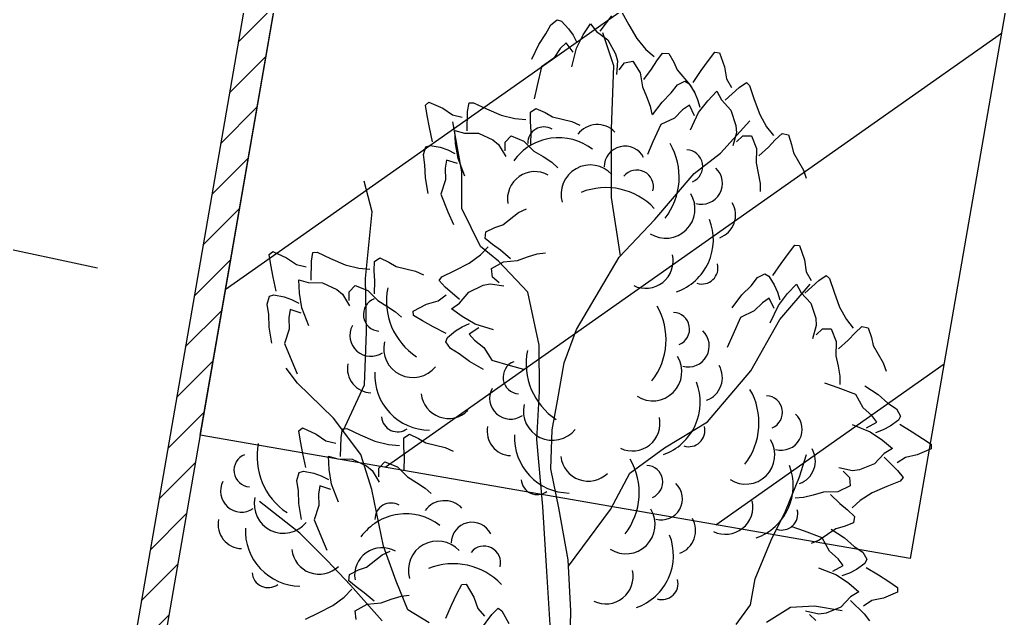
# Model space of a CAD drawing. Extents: x 524954 to 526204, y 9523489 to 9524010.
# Drawn here: x 525805.68 to 525813.97, y 9523736.1 to 9523741.15 of the extents above; entities that cross this region are included whole.
import ezdxf

# ---------------------------------------------------------------- set-up
doc = ezdxf.new("R2010")
doc.units = 0
doc.linetypes.add('ACAD_ISO12W100', pattern=[21, 12, -3, 0, -3, 0, -3])
for name, color, linetype in [('Arbre', 34, 'ACAD_ISO12W100'), ('Bati', 6, 'Continuous'), ('Bati_H', 1, 'Continuous'), ('Cloture', 7, 'Continuous'), ('CN_01_00', 3, 'Continuous'), ('Murs', 1, 'Continuous')]:
    doc.layers.add(name, color=color, linetype=linetype)

# ---------------------------------------------------------------- blocks, each defined once
blk = doc.blocks.new('v088')
at = {"linetype": 'Continuous'}
for p, q in [((-0.2428, 12.0693), (-0.1881, 12.111)), ((-0.1881, 12.111), (-0.1505, 12.0986)), ((0.1746, 12.0155), (0.2717, 12.1435)), ((0.3557, 12.1751), (0.415, 12.0689)), ((-0.2828, 11.9912), (-0.2428, 12.0693)), ((-0.1505, 12.0986), (-0.0915, 12.0354)), ((-0.0915, 12.0354), (-0.0536, 11.98)), ((0.0317, 11.9844), (0.0922, 12.0781)), ((0.0922, 12.0781), (0.1437, 12.0135)), ((0.415, 12.0689), (0.4841, 11.9528)), ((-0.344, 11.9013), (-0.2828, 11.9912)), ((-0.0536, 11.98), (-0.0225, 11.9193)), ((-0.0252, 11.8718), (0.0317, 11.9844)), ((0.1437, 12.0135), (0.2395, 11.9416)), ((0.2897, 11.7219), (0.1969, 11.9998)), ((0.2395, 11.9416), (0.3048, 11.8248)), ((0.4841, 11.9528), (0.5601, 11.8616)), ((-0.4033, 11.7804), (-0.344, 11.9013)), ((-0.1618, 11.8694), (-0.2169, 11.7884)), ((-0.1123, 11.9179), (-0.1618, 11.8694)), ((-0.0542, 11.8389), (-0.1123, 11.9179)), ((-0.066, 11.7153), (-0.0252, 11.8718)), ((0.5601, 11.8616), (0.6304, 11.8005)), ((-0.2169, 11.7884), (-0.3202, 11.714)), ((0.3048, 11.8248), (0.32, 11.7651)), ((0.6527, 11.7656), (0.6994, 11.8293)), ((0.6994, 11.8293), (0.7544, 11.828)), ((0.7544, 11.828), (0.796, 11.7537)), ((1.027, 11.683), (1.0886, 11.7676)), ((1.0886, 11.7676), (1.1424, 11.8368)), ((1.1424, 11.8368), (1.1809, 11.833)), ((1.1809, 11.833), (1.2232, 11.7138)), ((-0.3202, 11.714), (-0.3572, 11.5582)), ((0.2697, 11.1929), (0.2897, 11.7219)), ((0.32, 11.7651), (0.3106, 11.6498)), ((0.3344, 11.6895), (0.378, 11.7487)), ((0.378, 11.7487), (0.4498, 11.7623)), ((0.4498, 11.7623), (0.5114, 11.6644)), ((0.5418, 11.6075), (0.6075, 11.6944)), ((0.6075, 11.6944), (0.6527, 11.7656)), ((0.796, 11.7537), (0.824, 11.6885)), ((0.824, 11.6885), (0.9344, 11.5607)), ((1.2232, 11.7138), (1.2386, 11.6137)), ((0.5114, 11.6644), (0.5299, 11.5465)), ((0.9578, 11.583), (1.027, 11.683)), ((1.2386, 11.6137), (1.2809, 11.5407)), ((-0.3572, 11.5582), (-0.3824, 11.4437)), ((0.5299, 11.5465), (0.5653, 11.4632)), ((0.7732, 11.4945), (0.827, 11.5637)), ((0.827, 11.5637), (0.8886, 11.5945)), ((0.8886, 11.5945), (0.9232, 11.5753)), ((0.9232, 11.5753), (0.9693, 11.5022)), ((0.9344, 11.5607), (0.97, 11.497)), ((1.2271, 11.433), (1.3463, 11.5407)), ((1.3463, 11.5407), (1.4079, 11.583)), ((1.4079, 11.583), (1.4348, 11.556)), ((1.4348, 11.556), (1.4733, 11.4406)), ((0.5653, 11.4632), (0.5962, 11.3829)), ((0.6962, 11.4176), (0.7732, 11.4945)), ((0.9693, 11.5022), (0.9963, 11.4406)), ((0.9963, 11.4406), (1.0155, 11.3753)), ((1.0809, 11.4291), (1.1578, 11.5099)), ((1.1578, 11.5099), (1.1963, 11.4368)), ((1.1963, 11.4368), (1.2771, 11.3483)), ((1.4733, 11.4406), (1.5194, 11.3137)), ((-1.2987, 11.3921), (-1.2695, 11.4174)), ((-1.2853, 11.3054), (-1.2987, 11.3921)), ((-1.2695, 11.4174), (-1.1537, 11.3664)), ((-1.1537, 11.3664), (-1.0704, 11.3089)), ((-0.9434, 11.3371), (-0.9319, 11.4109)), ((-0.9319, 11.4109), (-0.8938, 11.412)), ((-0.8938, 11.412), (-0.7835, 11.3608)), ((-0.7835, 11.3608), (-0.6595, 11.3072)), ((-0.4126, 11.3334), (-0.3673, 11.3647)), ((-0.3673, 11.3647), (-0.2901, 11.3288)), ((0.5962, 11.3829), (0.6091, 11.3149)), ((0.6155, 11.3099), (0.6962, 11.4176)), ((0.927, 11.3906), (0.8693, 11.3522)), ((0.9693, 11.3022), (0.927, 11.3906)), ((1.004, 11.3291), (1.0809, 11.4291)), ((-1.266, 11.2026), (-1.2853, 11.3054)), ((-1.0704, 11.3089), (-0.9882, 11.2895)), ((-0.9469, 11.1764), (-0.9434, 11.3371)), ((-0.6595, 11.3072), (-0.5444, 11.2779)), ((-0.5444, 11.2779), (-0.4516, 11.2697)), ((-0.4131, 11.2545), (-0.4126, 11.3334)), ((-0.2901, 11.3288), (-0.2291, 11.2925)), ((-0.2291, 11.2925), (-0.0648, 11.2537)), ((0.8001, 11.2829), (0.6847, 11.2291)), ((0.8693, 11.3522), (0.8001, 11.2829)), ((0.9347, 11.1829), (1.004, 11.3291)), ((1.2771, 11.3483), (1.3194, 11.2214)), ((1.5194, 11.3137), (1.5771, 11.2099)), ((-1.2408, 11.0836), (-1.266, 11.2026)), ((-0.9914, 10.8307), (-1.0686, 11.252)), ((-0.4079, 11.1703), (-0.4131, 11.2545)), ((-0.0648, 11.2537), (0.0014, 11.223)), ((0.2693, 10.6145), (0.2697, 11.1929)), ((0.6847, 11.2291), (0.6193, 11.0829)), ((1.1882, 10.9882), (1.4374, 11.2608)), ((1.3194, 11.2214), (1.3232, 11.1598)), ((1.5771, 11.2099), (1.6348, 11.1368)), ((-1.0503, 11.1789), (-0.9708, 11.1567)), ((-1.0444, 11.0675), (-1.0503, 11.1789)), ((-0.9708, 11.1567), (-0.851, 11.1547)), ((-0.851, 11.1547), (-0.7296, 11.0984)), ((-0.6257, 11.0796), (-0.5755, 11.1328)), ((-0.5755, 11.1328), (-0.4682, 11.0896)), ((-0.4102, 11.0614), (-0.4079, 11.1703)), ((1.3232, 11.1598), (1.2925, 11.0483)), ((1.3232, 11.0829), (1.3771, 11.1329)), ((1.3771, 11.1329), (1.4502, 11.1329)), ((1.4502, 11.1329), (1.4925, 11.0252)), ((1.6502, 11.0983), (1.7079, 11.1522)), ((1.7079, 11.1522), (1.7617, 11.1406)), ((1.7617, 11.1406), (1.7887, 11.0598)), ((-1.3166, 10.9752), (-1.2967, 11.0411)), ((-1.2967, 11.0411), (-1.2589, 11.0531)), ((-1.2589, 11.0531), (-1.1741, 11.0365)), ((-1.1741, 11.0365), (-1.1109, 11.0139)), ((-1.0245, 10.9429), (-1.0444, 11.0675)), ((-0.7296, 11.0984), (-0.6822, 11.0589)), ((-0.6822, 11.0589), (-0.6222, 10.96)), ((-0.6263, 11.0061), (-0.6257, 11.0796)), ((-0.4682, 11.0896), (-0.3841, 11.005)), ((0.6193, 11.0829), (0.5731, 10.9752)), ((1.4925, 11.0252), (1.4886, 10.906)), ((1.5117, 10.9637), (1.5925, 11.0368)), ((1.5925, 11.0368), (1.6502, 11.0983)), ((1.7887, 11.0598), (1.8041, 10.9906)), ((-1.3032, 10.8885), (-1.3166, 10.9752)), ((-1.1109, 11.0139), (-1.0501, 10.983)), ((-0.9657, 10.7922), (-1.0245, 10.9429)), ((-0.3841, 11.005), (-0.3065, 10.9583)), ((-0.3065, 10.9583), (-0.2344, 10.9114)), ((0.9679, 10.8157), (1.1882, 10.9882)), ((1.8041, 10.9906), (1.8887, 10.8444)), ((-1.3, 10.7798), (-1.3032, 10.8885)), ((-1.122, 10.9292), (-1.1336, 10.8608)), ((-1.1336, 10.8608), (-1.1308, 10.7629)), ((-1.0286, 10.8992), (-1.122, 10.9292)), ((-0.2344, 10.9114), (-0.1841, 10.8638)), ((1.4886, 10.906), (1.5079, 10.8175)), ((-1.2771, 10.6471), (-1.3, 10.7798)), ((-0.9911, 10.5198), (-0.9914, 10.8307)), ((0.6339, 10.4293), (0.9679, 10.8157)), ((1.5079, 10.8175), (1.5233, 10.7329)), ((1.8887, 10.8444), (1.9118, 10.7752)), ((-1.7492, 10.4915), (-1.8168, 10.7513)), ((-1.1308, 10.7629), (-1.1708, 10.642)), ((1.5233, 10.7329), (1.5233, 10.6636)), ((-1.1708, 10.642), (-1.1094, 10.4942)), ((0.3448, 10.1217), (0.2693, 10.6145)), ((-1.8059, 9.9306), (-1.7492, 10.4915)), ((-1.1094, 10.4942), (-1.0628, 10.3867)), ((-0.8352, 10.1996), (-0.9911, 10.5198)), ((-0.648, 10.3846), (-0.514, 10.4875)), ((-0.514, 10.4875), (-0.4484, 10.5194)), ((-0.7912, 10.3231), (-0.7146, 10.3603)), ((-0.7146, 10.3603), (-0.648, 10.3846)), ((0.3358, 10.1122), (0.6339, 10.4293)), ((-0.7957, 10.2682), (-0.7912, 10.3231)), ((-0.8359, 10.1311), (-0.7709, 10.1978)), ((-0.6834, 10.0784), (-0.8352, 10.1996)), ((-0.7348, 10.218), (-0.7957, 10.2682)), ((-0.6662, 10.1688), (-0.7348, 10.218)), ((1.7617, 10.1424), (1.8156, 10.2117)), ((1.8156, 10.2117), (1.8541, 10.2078)), ((1.8541, 10.2078), (1.8964, 10.0886)), ((-2.6162, 10.1323), (-2.587, 10.1577)), ((-2.6028, 10.0456), (-2.6162, 10.1323)), ((-2.587, 10.1577), (-2.4712, 10.1066)), ((-2.2608, 10.0773), (-2.2494, 10.1511)), ((-2.2494, 10.1511), (-2.2113, 10.1522)), ((-2.2113, 10.1522), (-2.101, 10.101)), ((-0.9313, 10.0604), (-0.8359, 10.1311)), ((-0.5833, 10.0982), (-0.6662, 10.1688)), ((-0.5231, 10.0829), (-0.4378, 10.1134)), ((-0.4378, 10.1134), (-0.3559, 10.1397)), ((-0.3559, 10.1397), (-0.2873, 10.1487)), ((0.1676, 9.8288), (0.3358, 10.1122)), ((1.7002, 10.0578), (1.7617, 10.1424)), ((-2.5835, 9.9428), (-2.6028, 10.0456)), ((-2.4712, 10.1066), (-2.3879, 10.0492)), ((-2.3879, 10.0492), (-2.3057, 10.0298)), ((-2.2643, 9.9167), (-2.2608, 10.0773)), ((-2.101, 10.101), (-1.977, 10.0475)), ((-1.977, 10.0475), (-1.8618, 10.0181)), ((-1.7305, 9.9947), (-1.7301, 10.0737)), ((-1.7301, 10.0737), (-1.6848, 10.1049)), ((-1.6848, 10.1049), (-1.6075, 10.069)), ((-1.6075, 10.069), (-1.5466, 10.0327)), ((-1.5466, 10.0327), (-1.3822, 9.9939)), ((-1.0512, 9.9981), (-0.9313, 10.0604)), ((-0.7431, 10.0152), (-0.6418, 10.0712)), ((-0.4354, 9.8162), (-0.6834, 10.0784)), ((-0.6418, 10.0712), (-0.5231, 10.0829)), ((1.631, 9.9578), (1.7002, 10.0578)), ((1.8964, 10.0886), (1.9118, 9.9886)), ((-1.8618, 10.0181), (-1.7691, 10.0099)), ((-1.7254, 9.9105), (-1.7305, 9.9947)), ((-1.3822, 9.9939), (-1.316, 9.9632)), ((-1.1838, 9.9148), (-1.1606, 9.945)), ((-1.1606, 9.945), (-1.0512, 9.9981)), ((-0.7336, 9.9427), (-0.7431, 10.0152)), ((1.5002, 9.9386), (1.5617, 9.9693)), ((1.5617, 9.9693), (1.5963, 9.9501)), ((1.5963, 9.9501), (1.6425, 9.877)), ((1.9118, 9.9886), (1.9541, 9.9155)), ((2.0195, 9.9155), (2.081, 9.9578)), ((2.081, 9.9578), (2.1079, 9.9309)), ((-2.5582, 9.8238), (-2.5835, 9.9428)), ((-2.3678, 9.9191), (-2.2883, 9.8969)), ((-2.3619, 9.8077), (-2.3678, 9.9191)), ((-2.2883, 9.8969), (-2.1685, 9.895)), ((-2.1685, 9.895), (-2.0471, 9.8386)), ((-1.9432, 9.8199), (-1.893, 9.873)), ((-1.893, 9.873), (-1.7856, 9.8299)), ((-1.7966, 9.483), (-1.8059, 9.9306)), ((-1.7277, 9.8016), (-1.7254, 9.9105)), ((-1.1339, 9.8592), (-1.1838, 9.9148)), ((-0.9342, 9.8156), (-0.8138, 9.874)), ((-0.8138, 9.874), (-0.7533, 9.8858)), ((-0.7533, 9.8858), (-0.6387, 9.8698)), ((-0.677, 9.8958), (-0.7336, 9.9427)), ((1.3694, 9.7924), (1.4463, 9.8693)), ((1.4463, 9.8693), (1.5002, 9.9386)), ((1.6425, 9.877), (1.6694, 9.8155)), ((1.6901, 9.587), (1.945, 9.8846)), ((1.7541, 9.8039), (1.831, 9.8847)), ((1.831, 9.8847), (1.8695, 9.8116)), ((1.9002, 9.8078), (2.0195, 9.9155)), ((2.1079, 9.9309), (2.1464, 9.8155)), ((-2.634, 9.7155), (-2.6142, 9.7814)), ((-2.6142, 9.7814), (-2.5764, 9.7933)), ((-2.5764, 9.7933), (-2.4916, 9.7768)), ((-2.3419, 9.6831), (-2.3619, 9.8077)), ((-2.0471, 9.8386), (-1.9997, 9.7992)), ((-1.9997, 9.7992), (-1.9397, 9.7002)), ((-1.9438, 9.7464), (-1.9432, 9.8199)), ((-1.7856, 9.8299), (-1.7015, 9.7452)), ((-1.1923, 9.7429), (-1.1254, 9.7944)), ((-1.0116, 9.755), (-1.1339, 9.8592)), ((-1.0114, 9.724), (-0.9342, 9.8156)), ((-0.339, 9.3704), (-0.4354, 9.8162)), ((-0.0246, 9.5014), (0.1676, 9.8288)), ((1.2886, 9.6847), (1.3694, 9.7924)), ((1.6694, 9.8155), (1.6887, 9.7501)), ((1.6771, 9.7039), (1.7541, 9.8039)), ((1.8695, 9.8116), (1.9502, 9.7232)), ((2.1464, 9.8155), (2.1926, 9.6885)), ((-2.6206, 9.6288), (-2.634, 9.7155)), ((-2.4916, 9.7768), (-2.4283, 9.7541)), ((-2.4283, 9.7541), (-2.3676, 9.7232)), ((-1.7015, 9.7452), (-1.624, 9.6985)), ((-1.624, 9.6985), (-1.5519, 9.6516)), ((-1.4022, 9.6572), (-1.2895, 9.7147)), ((-1.2895, 9.7147), (-1.1923, 9.7429)), ((-1.0789, 9.6763), (-1.0114, 9.724)), ((1.5425, 9.727), (1.4733, 9.6578)), ((1.6002, 9.7655), (1.5425, 9.727)), ((1.6425, 9.677), (1.6002, 9.7655)), ((1.6079, 9.5578), (1.6771, 9.7039)), ((1.9502, 9.7232), (1.9925, 9.5962)), ((-2.6175, 9.52), (-2.6206, 9.6288)), ((-2.4395, 9.6694), (-2.4511, 9.6011)), ((-2.3461, 9.6395), (-2.4395, 9.6694)), ((-2.2831, 9.5325), (-2.3419, 9.6831)), ((-1.5519, 9.6516), (-1.5015, 9.6041)), ((-1.401, 9.6186), (-1.4022, 9.6572)), ((-1.3254, 9.5742), (-1.401, 9.6186)), ((-0.9888, 9.6106), (-1.0789, 9.6763)), ((1.4733, 9.6578), (1.3579, 9.6039)), ((2.1926, 9.6885), (2.2503, 9.5847)), ((-2.4511, 9.6011), (-2.4483, 9.5032)), ((-1.2335, 9.5242), (-1.3254, 9.5742)), ((-0.9892, 9.5252), (-0.9269, 9.5527)), ((-0.8796, 9.5473), (-0.9888, 9.6106)), ((-0.7257, 9.4976), (-0.8796, 9.5473)), ((1.3579, 9.6039), (1.2925, 9.4577)), ((1.4442, 9.1527), (1.6901, 9.587)), ((1.9964, 9.5347), (1.9656, 9.4231)), ((1.9925, 9.5962), (1.9964, 9.5347)), ((2.2503, 9.5847), (2.308, 9.5116)), ((-2.5946, 9.3874), (-2.6175, 9.52)), ((-2.4483, 9.5032), (-2.4883, 9.3823)), ((-1.8121, 9.0349), (-1.7966, 9.483)), ((-1.1253, 9.4685), (-1.2335, 9.5242)), ((-1.1132, 9.4352), (-1.0467, 9.4905)), ((-1.0467, 9.4905), (-0.9892, 9.5252)), ((-0.8484, 9.5165), (-0.9306, 9.463)), ((-0.9306, 9.463), (-0.885, 9.4108)), ((-0.1306, 9.2193), (-0.0246, 9.5014)), ((1.2925, 9.4577), (1.2463, 9.35)), ((1.9964, 9.4577), (2.0502, 9.5077)), ((2.0502, 9.5077), (2.1233, 9.5077)), ((2.1233, 9.5077), (2.1656, 9.4)), ((2.2657, 9.4116), (2.3233, 9.4731)), ((2.3233, 9.4731), (2.381, 9.527)), ((2.381, 9.527), (2.4349, 9.5154)), ((2.4349, 9.5154), (2.4618, 9.4347)), ((-2.4883, 9.3823), (-2.4269, 9.2344)), ((-1.1278, 9.3984), (-1.1132, 9.4352)), ((-1.0892, 9.3413), (-1.1278, 9.3984)), ((-0.885, 9.4108), (-0.8073, 9.3511)), ((-0.337, 8.9787), (-0.339, 9.3704)), ((2.1656, 9.4), (2.1618, 9.2808)), ((2.1849, 9.3385), (2.2657, 9.4116)), ((2.4618, 9.4347), (2.4772, 9.3654)), ((2.4772, 9.3654), (2.5618, 9.2193)), ((-1.0136, 9.2969), (-1.0892, 9.3413)), ((-0.9273, 9.2307), (-1.0136, 9.2969)), ((-0.8073, 9.3511), (-0.7389, 9.2437)), ((-2.4269, 9.2344), (-2.3802, 9.1269)), ((-0.81, 9.1646), (-0.9273, 9.2307)), ((-0.7389, 9.2437), (-0.5855, 9.1979)), ((-0.1861, 8.901), (-0.1306, 9.2193)), ((2.1618, 9.2808), (2.181, 9.1923)), ((2.5618, 9.2193), (2.5849, 9.15)), ((-2.3783, 9.048), (-2.4742, 9.1766)), ((-0.5855, 9.1979), (-0.4727, 9.1661)), ((1.08, 8.7222), (1.4442, 9.1527)), ((2.181, 9.1923), (2.1964, 9.1077)), ((-2.0737, 8.7558), (-2.3783, 9.048)), ((-1.992, 8.6473), (-1.8121, 9.0349)), ((2.1801, 9.009), (2.0697, 9.0483)), ((2.1964, 9.1077), (2.1964, 9.0385)), ((-0.3597, 8.574), (-0.337, 8.9787)), ((2.3301, 8.953), (2.1801, 9.009)), ((2.3912, 8.8412), (2.3301, 8.953)), ((2.4064, 9.0272), (2.519, 8.9533)), ((2.519, 8.9533), (2.6006, 8.8814)), ((-0.2308, 8.6575), (-0.1861, 8.901)), ((2.6006, 8.8814), (2.6731, 8.832)), ((2.4646, 8.7765), (2.3912, 8.8412)), ((2.6731, 8.832), (2.7077, 8.7725)), ((-1.8434, 8.4497), (-2.0737, 8.7558)), ((0.7177, 8.5032), (1.08, 8.7222)), ((2.421, 8.6735), (2.5067, 8.7213)), ((2.5067, 8.7213), (2.4646, 8.7765)), ((2.6907, 8.7368), (2.6207, 8.6861)), ((2.7077, 8.7725), (2.6907, 8.7368)), ((2.7005, 8.7027), (2.8047, 8.6399)), ((-2.3661, 8.6466), (-2.3369, 8.6719)), ((-2.3527, 8.5599), (-2.3661, 8.6466)), ((-2.3369, 8.6719), (-2.2212, 8.6209)), ((-2.2212, 8.6209), (-2.1379, 8.5634)), ((-2.0108, 8.5916), (-1.9993, 8.6654)), ((-1.9993, 8.6654), (-1.9613, 8.6665)), ((-1.9613, 8.6665), (-1.8509, 8.6153)), ((-1.4801, 8.5879), (-1.4347, 8.6192)), ((-1.4347, 8.6192), (-1.3575, 8.5833)), ((-0.2426, 8.3277), (-0.2308, 8.6575)), ((2.2998, 8.7005), (2.4501, 8.6406)), ((2.4501, 8.6406), (2.5548, 8.5702)), ((2.5609, 8.6554), (2.4969, 8.632)), ((2.6207, 8.6861), (2.5609, 8.6554)), ((2.8047, 8.6399), (2.8931, 8.5838)), ((-2.3334, 8.4571), (-2.3527, 8.5599)), ((-2.1379, 8.5634), (-2.0557, 8.544)), ((-2.0143, 8.4309), (-2.0108, 8.5916)), ((-1.8509, 8.6153), (-1.7269, 8.5617)), ((-1.7269, 8.5617), (-1.6118, 8.5324)), ((-1.4805, 8.509), (-1.4801, 8.5879)), ((-1.3575, 8.5833), (-1.2966, 8.547)), ((-1.2966, 8.547), (-1.1322, 8.5082)), ((-0.3105, 8.0091), (-0.3597, 8.574)), ((2.5548, 8.5702), (2.6402, 8.4985)), ((2.8931, 8.5838), (2.9656, 8.5345)), ((-2.3082, 8.3381), (-2.3334, 8.4571)), ((-1.6118, 8.5324), (-1.519, 8.5242)), ((-1.4754, 8.4248), (-1.4805, 8.509)), ((-1.1322, 8.5082), (-1.066, 8.4775)), ((0.4236, 8.2918), (0.7177, 8.5032)), ((2.5697, 8.4555), (2.4865, 8.3693)), ((2.6402, 8.4985), (2.5697, 8.4555)), ((2.9641, 8.4958), (2.8478, 8.4461)), ((2.9656, 8.5345), (2.9641, 8.4958)), ((-2.1178, 8.4334), (-2.0382, 8.4112)), ((-2.1118, 8.322), (-2.1178, 8.4334)), ((-2.0382, 8.4112), (-1.9184, 8.4092)), ((-1.9184, 8.4092), (-1.7971, 8.3529)), ((-1.7501, 8.1531), (-1.8434, 8.4497)), ((-1.6931, 8.3341), (-1.643, 8.3873)), ((-1.643, 8.3873), (-1.5356, 8.3441)), ((-1.4776, 8.3159), (-1.4754, 8.4248)), ((1.8546, 8.2596), (1.9129, 8.4473)), ((2.5678, 8.4245), (2.6828, 8.3123)), ((2.749, 8.4244), (2.6787, 8.3776)), ((2.8478, 8.4461), (2.749, 8.4244)), ((-2.384, 8.2298), (-2.3641, 8.2956)), ((-2.3641, 8.2956), (-2.3264, 8.3076)), ((-2.3264, 8.3076), (-2.2415, 8.291)), ((-2.2415, 8.291), (-2.1783, 8.2684)), ((-2.0919, 8.1974), (-2.1118, 8.322)), ((-1.7971, 8.3529), (-1.7497, 8.3134)), ((-1.7497, 8.3134), (-1.6897, 8.2145)), ((-1.6937, 8.2606), (-1.6931, 8.3341)), ((-1.5356, 8.3441), (-1.4515, 8.2595)), ((-0.1735, 7.9995), (-0.2426, 8.3277)), ((0.2621, 7.9837), (0.4236, 8.2918)), ((2.3013, 8.3113), (2.188, 8.335)), ((2.2245, 8.3065), (2.2778, 8.2559)), ((2.3625, 8.3191), (2.3013, 8.3113)), ((2.4865, 8.3693), (2.3625, 8.3191)), ((2.6828, 8.3123), (2.7289, 8.2536)), ((-2.3706, 8.1431), (-2.384, 8.2298)), ((-2.1783, 8.2684), (-2.1175, 8.2375)), ((-1.4515, 8.2595), (-1.374, 8.2128)), ((-1.374, 8.2128), (-1.3019, 8.1659)), ((1.7363, 7.971), (1.8546, 8.2596)), ((2.2778, 8.2559), (2.2824, 8.183)), ((2.7037, 8.225), (2.591, 8.1793)), ((2.7289, 8.2536), (2.7037, 8.225)), ((-2.3674, 8.0343), (-2.3706, 8.1431)), ((-2.1895, 8.1837), (-2.2011, 8.1153)), ((-2.0961, 8.1537), (-2.1895, 8.1837)), ((-2.0331, 8.0467), (-2.0919, 8.1974)), ((-1.6531, 7.6763), (-1.7501, 8.1531)), ((-1.3019, 8.1659), (-1.2515, 8.1184)), ((2.0584, 8.1303), (1.9713, 8.1055)), ((2.1776, 8.1339), (2.0584, 8.1303)), ((2.2824, 8.183), (2.1776, 8.1339)), ((2.4672, 8.1253), (2.3672, 8.0611)), ((2.591, 8.1793), (2.4672, 8.1253)), ((-2.3581, 7.786), (-2.6995, 8.0525)), ((-2.2011, 8.1153), (-2.1982, 8.0174)), ((1.8878, 8.0848), (1.8187, 8.0804)), ((1.9713, 8.1055), (1.8878, 8.0848)), ((2.1174, 8.1109), (2.1954, 8.0349)), ((2.3672, 8.0611), (2.2979, 7.9989)), ((-2.3445, 7.9016), (-2.3674, 8.0343)), ((-2.1982, 8.0174), (-2.2383, 7.8966)), ((-0.2742, 7.4626), (-0.3105, 8.0091)), ((-0.0959, 7.5596), (-0.1735, 7.9995)), ((-0.0934, 7.5087), (0.2621, 7.9837)), ((1.617, 7.726), (1.7363, 7.971)), ((2.1954, 8.0349), (2.2605, 7.9811)), ((2.2605, 7.9811), (2.3179, 7.927)), ((-2.2383, 7.8966), (-2.1768, 7.7487)), ((2.3179, 7.927), (2.3098, 7.8725)), ((1.8965, 7.8022), (1.7861, 7.8414)), ((2.0465, 7.7461), (1.8965, 7.8022)), ((2.1627, 7.8208), (2.0222, 7.7271)), ((2.1227, 7.8203), (2.2353, 7.7465)), ((2.2308, 7.8405), (2.1627, 7.8208)), ((2.3098, 7.8725), (2.2308, 7.8405)), ((-2.1294, 7.5544), (-2.3581, 7.786)), ((-2.1768, 7.7487), (-2.1302, 7.6412)), ((1.4808, 7.3998), (1.617, 7.726)), ((2.0222, 7.7271), (1.9545, 7.6997)), ((2.1075, 7.6343), (2.0465, 7.7461)), ((2.2353, 7.7465), (2.3169, 7.6746)), ((-1.6632, 7.6026), (-1.5976, 7.6345)), ((-1.5474, 7.38), (-1.6531, 7.6763)), ((2.1809, 7.5696), (2.1075, 7.6343)), ((2.3169, 7.6746), (2.3894, 7.6252)), ((2.3894, 7.6252), (2.424, 7.5657)), ((-1.9323, 7.3471), (-2.1294, 7.5544)), ((-1.7972, 7.4997), (-1.6632, 7.6026)), ((-0.0745, 7.1309), (-0.0959, 7.5596)), ((2.223, 7.5144), (2.1809, 7.5696)), ((2.424, 7.5657), (2.407, 7.5299)), ((-1.9404, 7.4382), (-1.8638, 7.4754)), ((-1.8638, 7.4754), (-1.7972, 7.4997)), ((-0.2365, 6.8477), (-0.2742, 7.4626)), ((2.0162, 7.4937), (2.1664, 7.4338)), ((2.1373, 7.4666), (2.223, 7.5144)), ((2.337, 7.4793), (2.2772, 7.4485)), ((2.407, 7.5299), (2.337, 7.4793)), ((2.4169, 7.4959), (2.521, 7.4331)), ((-1.9448, 7.3833), (-1.9404, 7.4382)), ((-1.8839, 7.3331), (-1.9448, 7.3833)), ((-1.4491, 7.1395), (-1.5474, 7.38)), ((1.4418, 7.1813), (1.4808, 7.3998)), ((2.1664, 7.4338), (2.2711, 7.3633)), ((2.2772, 7.4485), (2.2132, 7.4252)), ((2.521, 7.4331), (2.6094, 7.377)), ((2.6094, 7.377), (2.6819, 7.3276)), ((-1.985, 7.2461), (-1.9201, 7.3129)), ((-1.6648, 7.048), (-1.9323, 7.3471)), ((-1.8154, 7.2839), (-1.8839, 7.3331)), ((-1.0336, 7.2746), (-0.9936, 7.3527)), ((-0.9936, 7.3527), (-0.9551, 7.3561)), ((-0.9551, 7.3561), (-0.8913, 7.2468)), ((2.2711, 7.3633), (2.3565, 7.2916)), ((2.6819, 7.3276), (2.6805, 7.289)), ((-2.0805, 7.1754), (-1.985, 7.2461)), ((-1.7325, 7.2133), (-1.8154, 7.2839)), ((-1.6722, 7.1979), (-1.587, 7.2285)), ((-1.587, 7.2285), (-1.5051, 7.2548)), ((-1.5051, 7.2548), (-1.4365, 7.2638)), ((-1.0783, 7.18), (-1.0336, 7.2746)), ((-0.8913, 7.2468), (-0.8575, 7.1514)), ((2.286, 7.2486), (2.2028, 7.1624)), ((2.2841, 7.2177), (2.3991, 7.1055)), ((2.3565, 7.2916), (2.286, 7.2486)), ((2.4653, 7.2176), (2.395, 7.1707)), ((2.5641, 7.2392), (2.4653, 7.2176)), ((2.6805, 7.289), (2.5641, 7.2392)), ((-2.2004, 7.1132), (-2.0805, 7.1754)), ((-1.8923, 7.1303), (-1.791, 7.1862)), ((-1.8828, 7.0578), (-1.8923, 7.1303)), ((-1.791, 7.1862), (-1.6722, 7.1979)), ((-1.2665, 7.0314), (-1.4491, 7.1395)), ((-1.1277, 7.0688), (-1.0783, 7.18)), ((-0.8575, 7.1514), (-0.8023, 7.0875)), ((-0.7381, 7.0997), (-0.6855, 7.1528)), ((-0.6855, 7.1528), (-0.654, 7.1313)), ((-0.654, 7.1313), (-0.5947, 7.0251)), ((-0.0837, 6.6768), (-0.0745, 7.1309)), ((1.3209, 7.0171), (1.4418, 7.1813)), ((1.5755, 7.0348), (1.778, 7.1634)), ((1.778, 7.1634), (1.983, 7.1739)), ((2.0176, 7.1045), (1.9044, 7.1282)), ((1.983, 7.1739), (2.2139, 7.1352)), ((2.2028, 7.1624), (2.0788, 7.1122)), ((-2.3098, 7.06), (-2.2004, 7.1132)), ((-0.8351, 6.9716), (-0.7381, 7.0997)), ((1.9408, 7.0996), (1.9941, 7.049)), ((2.0788, 7.1122), (2.0176, 7.1045)), ((2.3991, 7.1055), (2.4452, 7.0467))]:
    blk.add_line(p, q, dxfattribs=at)
for centre, major_axis, start_param, end_param in [((-0.3005, 11.0717), (0.0964, 0.0964), 0.254619, 2.377018), ((0.1501, 11.0237), (0.1445, 0.1445), 6.263619, 7.998733), ((-0.1756, 10.6509), (0.3298, 0.3298), 0.12682, 1.733702), ((0.3829, 10.8698), (-0.1246, 0.1246), 4.396235, 7.060094), ((0.2754, 10.7857), (0.3995, 0.3995), 4.836335, 6.022049), ((0.8987, 10.8757), (0.099, 0.099), 4.31771, 7.031286), ((0.0911, 10.6412), (0.1741, 0.1741), 6.236163, 8.918901), ((0.4834, 10.7051), (-0.099, 0.099), 3.680741, 6.394318), ((1.0287, 10.7332), (-0.1246, 0.1246), 2.081137, 4.744996), ((-0.3757, 10.5998), (0.1641, 0.1641), 0.282297, 2.520721), ((0.2226, 10.1318), (-0.3995, 0.3995), 4.689978, 5.875693), ((0.7276, 10.5169), (-0.1741, 0.1741), 1.793126, 4.475865), ((1.1114, 10.4666), (-0.1445, 0.1445), 2.713295, 4.448408), ((0.6623, 10.2582), (-0.3298, 0.3298), 2.69514, 4.302022), ((0.5573, 10.0804), (0.1641, 0.1641), 3.478918, 5.717341), ((1.0314, 10.0206), (0.0964, 0.0964), 3.62262, 5.745019), ((-1.0632, 9.7428), (0.3995, 0.3995), 2.158504, 3.344219), ((-1.6825, 9.6282), (-0.099, 0.099), -0.421529, 2.292047), ((0.1648, 9.4153), (0.3995, 0.3995), 4.836335, 6.022049), ((0.7881, 9.5054), (-0.099, 0.099), 2.746913, 5.46049), ((-1.7599, 9.4514), (-0.1246, 0.1246), 0.293965, 2.957824), ((0.9181, 9.3628), (0.1246, 0.1246), 3.651933, 6.315792), ((-1.4053, 9.3432), (0.1741, 0.1741), 2.133893, 4.816631), ((0.1148, 9.2139), (-0.3995, 0.3995), 0.587708, 1.773422), ((-1.7527, 9.1724), (-0.1445, 0.1445), 0.590553, 2.325666), ((-0.5045, 9.0993), (0.099, 0.099), 1.149268, 3.862844), ((0.617, 9.1466), (-0.1741, 0.1741), 1.793126, 4.475865), ((-1.2605, 9.1191), (0.3298, 0.3298), 2.307735, 3.914618), ((1.0008, 9.0963), (-0.1445, 0.1445), 2.713295, 4.448408), ((0.5518, 8.8878), (-0.3298, 0.3298), 2.69514, 4.302022), ((-1.1039, 8.9843), (0.1641, 0.1641), 2.463212, 4.701636), ((-0.5819, 8.9225), (0.1246, 0.1246), 1.864761, 4.52862), ((0.9486, 8.7133), (-0.3995, 0.3995), 3.265538, 4.451253), ((-0.2273, 8.8143), (0.1741, 0.1741), 2.133893, 4.816631), ((1.5719, 8.8034), (0.099, 0.099), 4.31771, 7.031286), ((1.7019, 8.6608), (0.1246, 0.1246), 3.651933, 6.315792), ((-1.5338, 8.7756), (0.0964, 0.0964), 2.435534, 4.557933), ((0.4467, 8.71), (-0.1641, 0.1641), 1.908121, 4.146545), ((-0.5746, 8.6435), (0.1445, 0.1445), 2.161349, 3.896462), ((0.9208, 8.6502), (0.0964, 0.0964), 3.62262, 5.745019), ((-2.1547, 8.4302), (0.3995, 0.3995), 2.158504, 3.344219), ((-0.0825, 8.5902), (0.3298, 0.3298), 2.307735, 3.914618), ((1.4008, 8.4446), (0.1741, 0.1741), 3.363922, 6.046661), ((1.7845, 8.3943), (-0.1445, 0.1445), 2.713295, 4.448408), ((-2.774, 8.3155), (-0.099, 0.099), -0.421529, 2.292047), ((0.0741, 8.4554), (0.1641, 0.1641), 2.463212, 4.701636), ((-0.0612, 8.1267), (-0.3995, 0.3995), 3.265538, 4.451253), ((0.5622, 8.2168), (0.099, 0.099), 4.31771, 7.031286), ((1.3355, 8.1858), (-0.3298, 0.3298), 2.69514, 4.302022), ((-2.8514, 8.1388), (-0.1246, 0.1246), 0.293965, 2.957824), ((-0.3558, 8.2467), (0.0964, 0.0964), 2.435534, 4.557933), ((0.6922, 8.0742), (-0.1246, 0.1246), 2.081137, 4.744996), ((-2.4968, 8.0306), (0.1741, 0.1741), 2.133893, 4.816631), ((-1.5891, 7.9031), (0.0964, 0.0964), 0.254619, 2.377018), ((-1.1385, 7.8551), (-0.1445, 0.1445), 4.692823, 6.427936), ((1.2305, 8.008), (0.1641, 0.1641), 3.478918, 5.717341), ((-1.4642, 7.4823), (0.3298, 0.3298), 0.12682, 1.733702), ((0.391, 7.858), (0.1741, 0.1741), 3.363922, 6.046661), ((1.7045, 7.9482), (-0.0964, 0.0964), 2.051824, 4.174223), ((-2.8441, 7.8598), (-0.1445, 0.1445), 0.590553, 2.325666), ((-0.9057, 7.7012), (0.1246, 0.1246), 5.967031, 8.63089), ((0.7748, 7.8077), (-0.1445, 0.1445), 2.713295, 4.448408), ((-2.352, 7.8064), (0.3298, 0.3298), 2.307735, 3.914618), ((-1.1975, 7.4726), (-0.1741, 0.1741), 4.665366, 7.348105), ((0.3258, 7.5992), (0.3298, 0.3298), 4.265936, 5.872819), ((-2.1954, 7.6717), (0.1641, 0.1641), 2.463212, 4.701636), ((-1.6643, 7.4312), (-0.1641, 0.1641), -1.288499, 0.949924), ((-0.8052, 7.5365), (-0.099, 0.099), 3.680741, 6.394318), ((-1.0661, 6.9632), (-0.3995, 0.3995), 4.689978, 5.875693), ((0.2207, 7.4214), (0.1641, 0.1641), 3.478918, 5.717341), ((-2.6253, 7.463), (0.0964, 0.0964), 2.435534, 4.557933), ((0.6948, 7.3616), (-0.0964, 0.0964), 2.051824, 4.174223)]:
    blk.add_ellipse(centre, major_axis=major_axis, ratio=1, start_param=start_param, end_param=end_param, dxfattribs=at)

msp = doc.modelspace()

# ---------------------------------------------------------------- hatches: boundary and pattern name
at = {"layer": 'Bati_H'}
h = msp.add_hatch(dxfattribs=at)
h.set_pattern_fill('_U', color=256, scale=2, angle=215.1448, style=0, pattern_type=0)
h.set_pattern_definition([(215.144797137, (0, 0), (1.1512895055, -1.63539979043), [])])
h.paths.add_polyline_path([(525813.1894, 9523736.6063), (525807.2, 9523737.6468), (525808.262, 9523743.7598), (525814.2514, 9523742.7194)])
at = {"layer": 'Murs'}
h = msp.add_hatch(dxfattribs=at)
h.set_pattern_fill('_U', color=256, scale=0.25, angle=45, style=0, pattern_type=0)
h.set_pattern_definition([(45, (0, 0), (-0.1767766952966, 0.1767766952966), [])])
h.paths.add_polyline_path([(525804.9918, 9523724.9357), (525785.0198, 9523728.4053), (525788.6882, 9523748.0688), (525808.5288, 9523745.2959)])
h.paths.add_polyline_path([(525804.7883, 9523725.2248), (525785.312, 9523728.6083), (525788.8902, 9523747.7882), (525808.2383, 9523745.084)], flags=0)

# ---------------------------------------------------------------- linework, layer by layer
at = {"layer": 'Bati', "flags": 128}
msp.add_lwpolyline([(525813.1894, 9523736.6063), (525807.2, 9523737.6468), (525808.262, 9523743.7598), (525814.2514, 9523742.7194)], close=True, dxfattribs=at)
at = {"layer": 'Cloture', "flags": 128}
for points in [[(525804.9918, 9523724.9357), (525785.0198, 9523728.4053), (525788.6882, 9523748.0688), (525808.5288, 9523745.2959), (525804.9918, 9523724.9357), (525804.9918, 9523724.9357)], [(525804.7883, 9523725.2248), (525785.312, 9523728.6083), (525788.8902, 9523747.7882), (525808.2383, 9523745.084)]]:
    msp.add_lwpolyline(points, close=True, dxfattribs=at)
at = {"layer": 'CN_01_00', "elevation": 281, "flags": 128}
msp.add_lwpolyline([(525789.5099, 9523746.8791), (525789.9138, 9523746.6076), (525790.58, 9523746.1665), (525791.4269, 9523745.6131), (525792.4402, 9523744.9671), (525793.598, 9523744.2554), (525794.8782, 9523743.5046), (525796.259, 9523742.7417), (525797.7184, 9523741.9933), (525799.2344, 9523741.2863), (525800.7851, 9523740.6474), (525802.348, 9523740.0978), (525803.8988, 9523739.6356), (525805.4128, 9523739.2533), (525806.3352, 9523739.0564)], dxfattribs=at)

# ---------------------------------------------------------------- block references
at = {"layer": 'Arbre'}
msp.add_blockref('v088', (525810.3998, 9523729.0351), dxfattribs=at)

doc.saveas('drawing.dxf')
